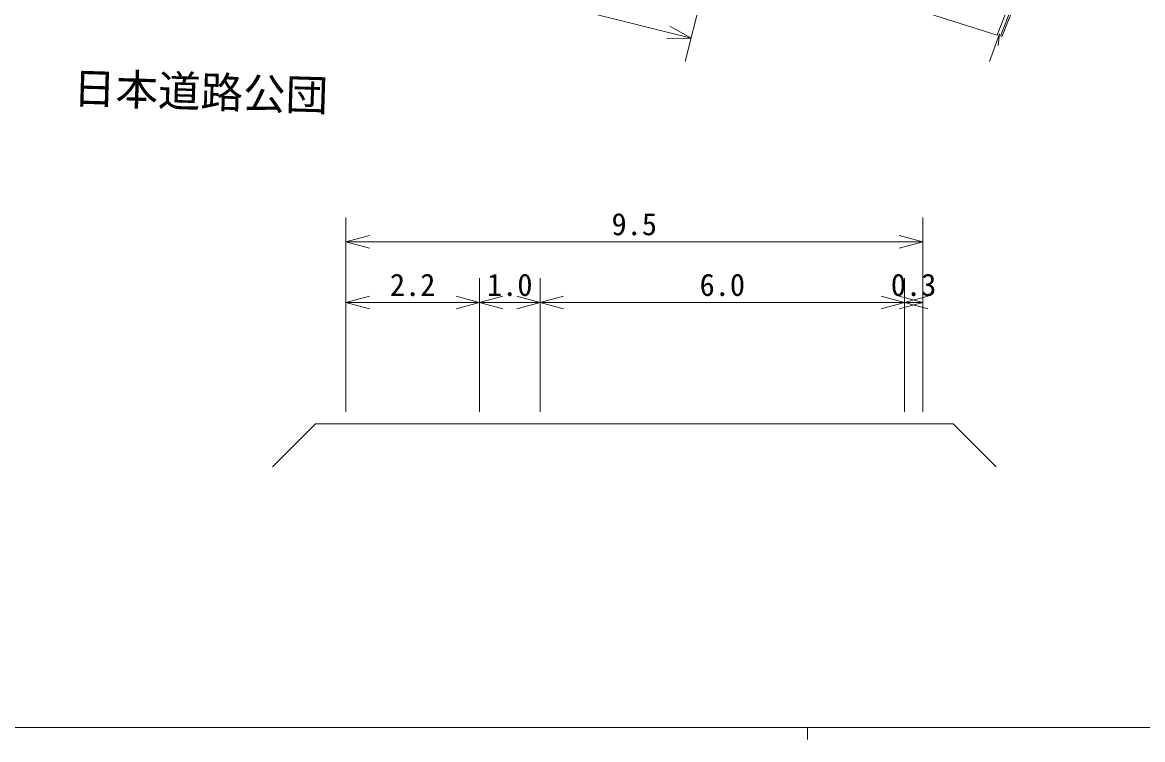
# Model space of a CAD drawing. Units: millimetres, scale not verified, with parts at other scales. Extents: x 40000 to 680000, y 20000 to 380000.
# Drawn here: x 203361 to 295605, y 204000 to 263083 of the extents above; entities that cross this region are included whole.
import ezdxf
from ezdxf.enums import TextEntityAlignment as Align

# ---------------------------------------------------------------- set-up
doc = ezdxf.new("R2010")
doc.units = ezdxf.units.MM
doc.header["$LTSCALE"] = 1000
for name, color, linetype, lineweight in [('M-BGD', 7, 'Continuous', 13), ('M-STR-HTXT', 7, 'Continuous', 13), ('M-TTL-BAND', 7, 'Continuous', 13)]:
    doc.layers.add(name, color=color, linetype=linetype, lineweight=lineweight)
doc.styles.add('ＭＳ ゴシック', font='')
doc.styles.add('ＭＳ 明朝', font='')
doc.styles.get('ＭＳ ゴシック').set_extended_font_data('MS Gothic')
doc.styles.get('ＭＳ 明朝').set_extended_font_data('MS Mincho')

msp = doc.modelspace()

# ---------------------------------------------------------------- linework, layer by layer
at = {"layer": 'M-BGD'}
for p, q in [((283624, 262029), (258868, 269875)), ((286053, 267101), (284008, 261897)), ((282990, 259858), (283825, 262132)), ((283825, 262132), (283701, 261178))]:
    msp.add_line(p, q, dxfattribs=at)
for points in [[(286673, 269695), (285899, 267969), (283624, 262029)], [(286941, 269561), (286176, 267854), (283911, 261938)]]:
    msp.add_lwpolyline(points, dxfattribs=at)
at = {"layer": 'M-STR-HTXT'}
for p, q in [((265465, 289926), (257947, 259851)), ((216686, 272226), (258432, 261791)), ((258432, 261791), (256683, 262762)), ((256432, 261757), (258432, 261791)), ((230000, 231000), (230000, 247000)), ((277500, 231000), (277500, 247000)), ((231932, 245518), (230000, 245000)), ((277500, 245000), (275568, 245518)), ((230000, 245000), (277500, 245000)), ((230000, 245000), (231932, 244482)), ((275568, 244482), (277500, 245000)), ((241000, 231000), (241000, 242000)), ((246000, 231000), (246000, 242000)), ((276000, 231000), (276000, 242000)), ((231932, 240518), (230000, 240000)), ((230000, 240000), (241000, 240000)), ((230000, 240000), (231932, 239482)), ((241000, 240000), (239068, 240518)), ((239068, 239482), (241000, 240000)), ((242932, 240518), (241000, 240000)), ((241000, 240000), (246000, 240000)), ((241000, 240000), (242932, 239482)), ((246000, 240000), (244068, 240518)), ((244068, 239482), (246000, 240000)), ((247932, 240518), (246000, 240000)), ((246000, 240000), (276000, 240000)), ((246000, 240000), (247932, 239482)), ((276000, 240000), (274068, 240518)), ((274068, 239482), (276000, 240000)), ((277500, 240000), (275568, 240518)), ((275568, 239482), (277500, 240000)), ((277932, 240518), (276000, 240000)), ((276000, 240000), (277500, 240000)), ((276000, 240000), (277932, 239482)), ((227500, 230000), (223964, 226464)), ((227500, 230000), (230000, 230000)), ((230000, 230000), (241000, 230000)), ((241000, 230000), (246000, 230000)), ((246000, 230000), (276000, 230000)), ((276000, 230000), (277500, 230000)), ((277500, 230000), (280000, 230000)), ((280000, 230000), (283536, 226464))]:
    msp.add_line(p, q, dxfattribs=at)
at = {"layer": 'M-TTL-BAND'}
for p, q in [((40000, 205000), (579000, 205000)), ((268000, 205000), (268000, 204000))]:
    msp.add_line(p, q, dxfattribs=at)

# ---------------------------------------------------------------- texts
at = {"layer": 'M-BGD', "style": 'ＭＳ 明朝'}
msp.add_text('日本道路公団', height=2566, rotation=358.269, dxfattribs=at).set_placement((207482, 255645), align=Align.BOTTOM_LEFT)
at = {"layer": 'M-STR-HTXT', "style": 'ＭＳ ゴシック'}
for s, p in [('9.5', (251875, 245000)), ('2.2', (233625, 240000)), ('1.0', (241625, 240000)), ('6.0', (259125, 240000)), ('0.3', (274875, 240000))]:
    msp.add_text(s, height=1833, dxfattribs=at).set_placement(p, align=Align.BOTTOM_LEFT)

doc.saveas('drawing.dxf')
